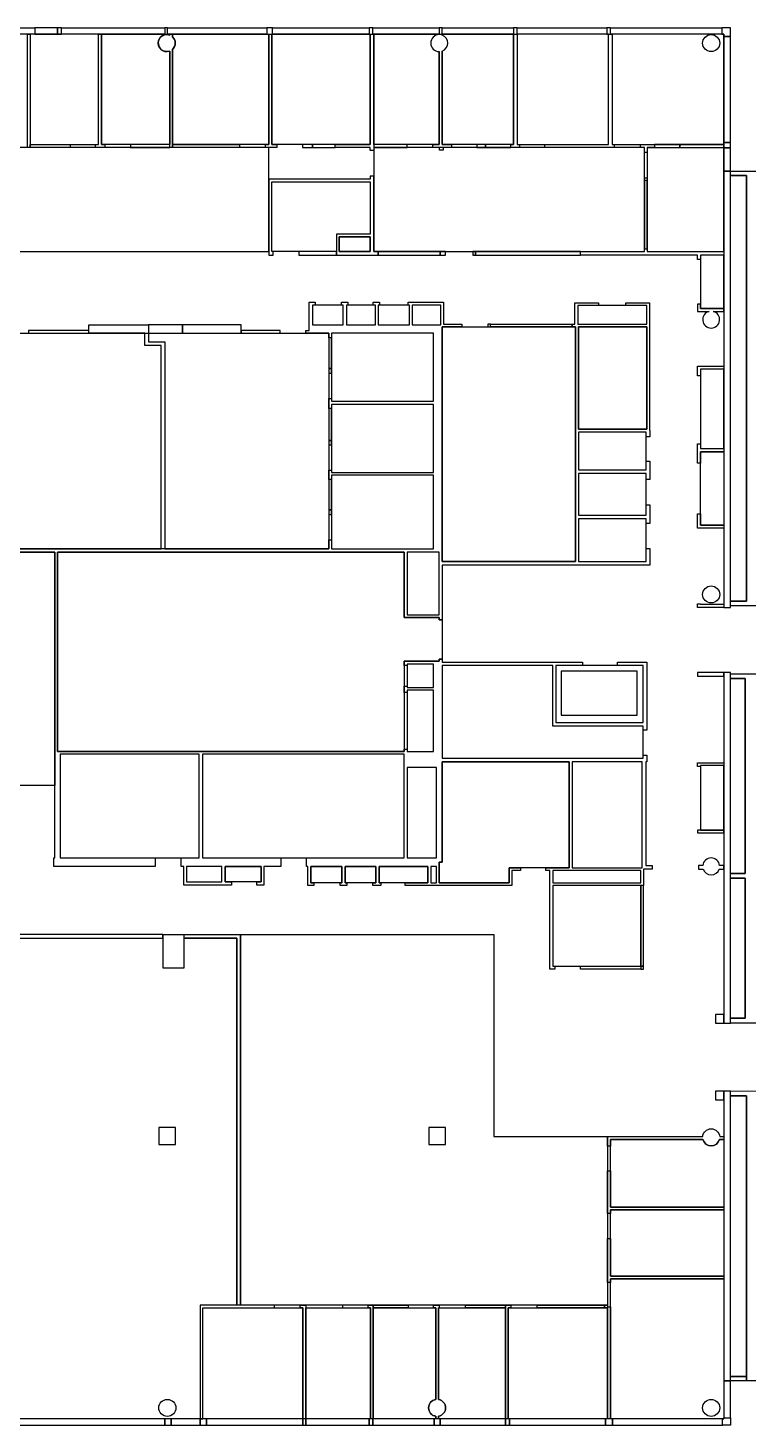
# Model space of a CAD drawing. Header units: centimetres. Extents: x -199 to 9291, y 1019 to 6927.
# Drawn here: x 2287 to 4863, y 1927 to 6927 of the extents above; entities that cross this region are included whole.
import ezdxf

# ---------------------------------------------------------------- set-up
doc = ezdxf.new("R2010")
doc.units = ezdxf.units.CM
doc.header["$MEASUREMENT"] = 0
for name, color, linetype in [('E15-343', 2, 'Continuous'), ('E15-344', 2, 'Continuous'), ('E15-345', 2, 'Continuous'), ('E15-348', 2, 'Continuous'), ('E15-349', 2, 'Continuous'), ('E15-350', 2, 'Continuous'), ('E15-351', 2, 'Continuous'), ('E15-352', 2, 'Continuous'), ('E15-353', 2, 'Continuous'), ('E15-354', 2, 'Continuous'), ('E15-355', 2, 'Continuous'), ('E15-358', 2, 'Continuous'), ('E15-368', 2, 'Continuous'), ('Elevators_Secondary', 2, 'Continuous'), ('Labs', 1, 'Continuous'), ('Meeting rooms', 1, 'Continuous'), ('Offices', 1, 'Continuous'), ('Stairs', 2, 'Continuous'), ('Void', 7, 'Continuous'), ('Walls', 6, 'Continuous')]:
    doc.layers.add(name, color=color, linetype=linetype)

msp = doc.modelspace()

# ---------------------------------------------------------------- linework, layer by layer
at = {"layer": 'E15-343'}
msp.add_lwpolyline([(4222.8, 3921.2), (4139.9, 3921.2), (4048.8, 3921.2), (4008.2, 3921.2), (4008.2, 3867.6), (3757.8, 3867.6), (3757.8, 3940.7), (3769.2, 3940.7), (3769.2, 4300), (4222.8, 4300)], close=True, dxfattribs=at)
at = {"layer": 'E15-344'}
msp.add_lwpolyline([(4360.9, 2958.8), (4360.9, 2355.7), (3047.5, 2355.7), (3047.5, 3682.2), (3953.6, 3682.2), (3953.6, 2958.8)], close=True, dxfattribs=at)
at = {"layer": 'E15-345'}
msp.add_lwpolyline([(4479.6, 3857.8), (4164.2, 3857.8), (4164.2, 3568.4), (4479.6, 3568.4)], close=True, dxfattribs=at)
at = {"layer": 'E15-348'}
msp.add_lwpolyline([(4777.1, 2706.9), (4370.7, 2706.9), (4370.7, 2924.7), (4370.7, 2949.1), (4701.7, 2949.1, 0.782342), (4760.9, 2949.1), (4777.1, 2949.1)], format="xyb", close=True, dxfattribs=at)
at = {"layer": 'E15-349'}
msp.add_lwpolyline([(4777.1, 2463), (4777.1, 2459.8), (4370.7, 2459.8), (4370.7, 2697.1), (4777.1, 2697.1), (4777.1, 2693.9)], close=True, dxfattribs=at)
at = {"layer": 'E15-350'}
msp.add_lwpolyline([(4777.1, 1952.6), (4777.1, 1949.3), (4772.2, 1949.3), (4378.8, 1949.3), (4370.7, 1949.3), (4370.7, 2349.2), (4370.7, 2450), (4777.1, 2450), (4777.1, 2448.4)], close=True, dxfattribs=at)
at = {"layer": 'E15-351'}
msp.add_lwpolyline([(4360.9, 1949.3), (4352.8, 1949.3), (4009.8, 1949.3), (4004.9, 1949.3), (4004.9, 2346), (4109, 2346), (4349.6, 2346), (4360.9, 2346)], close=True, dxfattribs=at)
at = {"layer": 'E15-352'}
msp.add_lwpolyline([(3995.2, 1949.3), (3761.1, 1949.3), (3756.2, 1949.3), (3756.2, 1958.2, 0.8256), (3756.2, 2018), (3756.2, 2346), (3995.2, 2346)], format="xyb", close=True, dxfattribs=at)
at = {"layer": 'E15-353'}
msp.add_lwpolyline([(3746.5, 2018.3, 0.876862), (3746.5, 1957.9), (3746.5, 1949.3), (3740, 1949.3), (3522.1, 1949.3), (3522.1, 2346), (3746.5, 2346)], format="xyb", close=True, dxfattribs=at)
at = {"layer": 'E15-354'}
msp.add_lwpolyline([(3512.4, 1949.3), (3507.5, 1949.3), (3281.5, 1949.3), (3281.5, 2346), (3512.4, 2346)], close=True, dxfattribs=at)
at = {"layer": 'E15-355'}
msp.add_lwpolyline([(3270.2, 1949.3), (2925.5, 1949.3), (2912.5, 1949.3), (2912.5, 2346), (3169.4, 2346), (3270.2, 2346)], close=True, dxfattribs=at)
at = {"layer": 'E15-358'}
msp.add_lwpolyline([(2402.1, 3957), (2899.5, 3957), (2899.5, 4327.6), (2402.1, 4327.6)], close=True, dxfattribs=at)
at = {"layer": 'E15-368'}
msp.add_lwpolyline([(2187.5, 2357.4), (1818.5, 2357.4), (1818.5, 2355.7), (1693.3, 2355.7), (1693.3, 3669.2), (2769.5, 3669.2), (2769.5, 3563.6), (2845.9, 3563.6), (2845.9, 3669.2), (3034.5, 3669.2), (3034.5, 2355.7), (2902.8, 2355.7), (2902.8, 1949.3), (2187.5, 1949.3)], close=True, dxfattribs=at)
at = {"layer": 'Elevators_Secondary'}
msp.add_lwpolyline([(4466.6, 4625.1), (4195.1, 4625.1), (4195.1, 4467.4), (4466.6, 4467.4)], close=True, dxfattribs=at)
at = {"layer": 'Labs'}
for points in [[(2042.8, 6127.1), (3148.2, 6127.1), (3148.2, 6499.4), (2042.8, 6499.4)], [(2176.1, 5834.5), (3362.8, 5834.5), (3362.8, 5062.4), (2176.1, 5062.4)], [(2910.9, 3957), (3632.7, 3957), (3632.7, 4327.6), (2910.9, 4327.6)]]:
    msp.add_lwpolyline(points, close=True, dxfattribs=at)
at = {"layer": 'Meeting rooms'}
for points in [[(4245.5, 5016.9), (3769.2, 5016.9), (3769.2, 5857.3), (3839.1, 5857.3), (3931.8, 5857.3), (3941.5, 5857.3), (4234.1, 5857.3), (4245.5, 5857.3)], [(2382.6, 4215.4), (2187.5, 4215.4), (1919.3, 4215.4), (1919.3, 4291.8), (1901.4, 4291.8), (1810.4, 4291.8), (1800.6, 4291.8), (1800.6, 5051), (2382.6, 5051)], [(3769.2, 4667.3), (3757.8, 4667.3), (3757.8, 4660.8), (3632.7, 4660.8), (3632.7, 4644.6), (3632.7, 4571.4), (3632.7, 4548.7), (3632.7, 4345.5), (3632.7, 4337.4), (2392.3, 4337.4), (2392.3, 5051), (3632.7, 5051), (3632.7, 4816.9), (3757.8, 4816.9), (3757.8, 4808.8), (3769.2, 4808.8)]]:
    msp.add_lwpolyline(points, close=True, dxfattribs=at)
at = {"layer": 'Offices'}
for points in [[(2294.8, 6509.2), (2538.6, 6509.2), (2538.6, 6904.2), (2294.8, 6904.2)], [(3510.8, 6509.2), (3385.6, 6509.2), (3304.3, 6509.2), (3268.5, 6509.2), (3159.6, 6509.2), (3159.6, 6904.2), (3161.3, 6904.2), (3507.5, 6904.2), (3510.8, 6904.2)], [(4364.2, 6904.2), (4037.5, 6904.2), (4037.5, 6509.2), (4364.2, 6509.2)], [(4777.1, 6904.2), (4377.2, 6904.2), (4377.2, 6509.2), (4777.1, 6509.2)], [(3523.8, 6127.1), (4492.6, 6127.1), (4492.6, 6499.4), (3523.8, 6499.4)], [(4777.1, 6497.8), (4502.4, 6497.8), (4502.4, 6127.1), (4777.1, 6127.1)], [(3510.8, 6188.9), (3390.5, 6188.9), (3390.5, 6127.1), (3255.5, 6127.1), (3164.5, 6127.1), (3159.6, 6127.1), (3159.6, 6375.9), (3510.8, 6375.9)], [(3738.3, 5834.5), (3372.6, 5834.5), (3372.6, 5590.7), (3738.3, 5590.7)], [(3738.3, 5579.3), (3372.6, 5579.3), (3372.6, 5335.5), (3738.3, 5335.5)], [(3738.3, 5325.7), (3372.6, 5325.7), (3372.6, 5062.4), (3738.3, 5062.4)]]:
    msp.add_lwpolyline(points, close=True, dxfattribs=at)
for points in [[(2793.9, 6509.2), (2561.4, 6509.2), (2550, 6509.2), (2550, 6904.2), (2776, 6904.2), (2783.3, 6903.4, 1.194289), (2793.9, 6844.3)], [(3148.2, 6509.2), (2803.6, 6509.2), (2803.6, 6850.2, 0.447801), (2803.6, 6895.7), (2803.6, 6904.2), (3141.7, 6904.2), (3148.2, 6904.2)], [(3757.8, 6509.2), (3735.1, 6509.2), (3644.1, 6509.2), (3523.8, 6509.2), (3523.8, 6904.2), (3757.8, 6904.2), (3757.8, 6903.2, 0.977133), (3757.8, 6842.3)], [(4024.4, 6509.2), (4014.7, 6509.2), (3923.7, 6509.2), (3892.8, 6509.2), (3801.7, 6509.2), (3769.2, 6509.2), (3769.2, 6844.2, 0.693717), (3769.2, 6901.3), (3769.2, 6904.2), (4024.4, 6904.2)]]:
    msp.add_lwpolyline(points, format="xyb", close=True, dxfattribs=at)
at = {"layer": 'Stairs'}
msp.add_lwpolyline([(4164.2, 4644.6), (3769.2, 4644.6), (3769.2, 4313), (4487.7, 4313), (4487.7, 4428.4), (4164.2, 4428.4)], close=True, dxfattribs=at)
at = {"layer": 'Void'}
for points in [[(4857.6, 4875.4), (4799.9, 4875.4), (4799.9, 6398.6), (4857.6, 6398.6)], [(3400.2, 6179.2), (3510.8, 6179.2), (3510.8, 6127.1), (3400.2, 6127.1)], [(3661.9, 5863.8), (3764.4, 5863.8), (3764.4, 5935.3), (3661.9, 5935.3)], [(4500.7, 5857.3), (4256.9, 5857.3), (4256.9, 5491.5), (4500.7, 5491.5)], [(3757.8, 5051), (3644.1, 5051), (3644.1, 4826.7), (3757.8, 4826.7)], [(3757.8, 5051), (3644.1, 5051), (3644.1, 4826.7), (3757.8, 4826.7)], [(4487.7, 4644.6), (4175.6, 4644.6), (4175.6, 4441.4), (4487.7, 4441.4)], [(4853.5, 3900.1), (4799.9, 3900.1), (4799.9, 4599.1), (4853.5, 4599.1)], [(4234.1, 3921.2), (4484.5, 3921.2), (4484.5, 4300), (4234.1, 4300)], [(2980.8, 3926.1), (2854, 3926.1), (2854, 3870.8), (2980.8, 3870.8)], [(4853.5, 3382.3), (4799.9, 3382.3), (4799.9, 3883.8), (4853.5, 3883.8)], [(4857.6, 2100.5), (4799.9, 2100.5), (4799.9, 3105.1), (4857.6, 3105.1)]]:
    msp.add_lwpolyline(points, close=True, dxfattribs=at)
at = {"layer": 'Void', "color": 6}
for points in [[(4692.6, 5922.3), (4777.1, 5922.3), (4777.1, 6114.1), (4692.6, 6114.1)], [(3414.8, 5935.3), (3304.3, 5935.3), (3304.3, 5863.8), (3414.8, 5863.8)], [(3530.3, 5935.3), (3426.2, 5935.3), (3426.2, 5863.8), (3530.3, 5863.8)], [(3652.2, 5935.3), (3540, 5935.3), (3540, 5863.8), (3652.2, 5863.8)], [(4500.7, 5933.7), (4253.7, 5933.7), (4253.7, 5867), (4500.7, 5867)], [(4692.6, 5421.6), (4777.1, 5421.6), (4777.1, 5706.1), (4692.6, 5706.1)], [(4499.1, 5480.1), (4256.9, 5480.1), (4256.9, 5345.2), (4499.1, 5345.2)], [(4692.6, 5410.2), (4777.1, 5410.2), (4777.1, 5146.9), (4692.6, 5146.9)], [(4499.1, 5332.2), (4256.9, 5332.2), (4256.9, 5182.7), (4499.1, 5182.7)], [(4499.1, 5169.7), (4256.9, 5169.7), (4256.9, 5016.9), (4499.1, 5016.9)], [(3738.3, 4649.5), (3644.1, 4649.5), (3644.1, 4566.6), (3738.3, 4566.6)], [(3738.3, 4556.8), (3644.1, 4556.8), (3644.1, 4337.4), (3738.3, 4337.4)], [(4777.1, 4287), (4692.6, 4287), (4692.6, 4056.1), (4777.1, 4056.1)], [(3120.6, 3870.8), (3106, 3870.8), (3014.9, 3870.8), (2992.2, 3870.8), (2992.2, 3926.1), (3120.6, 3926.1)], [(3410, 3867.6), (3309.2, 3867.6), (3299.4, 3867.6), (3299.4, 3926.1), (3410, 3926.1)], [(3531.9, 3867.6), (3421.3, 3867.6), (3421.3, 3926.1), (3531.9, 3926.1)], [(3717.2, 3867.6), (3635.9, 3867.6), (3543.3, 3867.6), (3543.3, 3926.1), (3717.2, 3926.1)]]:
    msp.add_lwpolyline(points, close=True, dxfattribs=at)
at = {"layer": 'Walls'}
for points in [[(2039.6, 6926.9), (2311.1, 6926.9), (2311.1, 6904.2), (2039.6, 6904.2)], [(2294.8, 6499.4), (2285.1, 6499.4), (2285.1, 6904.2), (2294.8, 6904.2)], [(2311.1, 6904.2), (2392.3, 6904.2), (2392.3, 6926.9), (2311.1, 6926.9)], [(2407, 6926.9), (2392.3, 6926.9), (2392.3, 6904.2), (2407, 6904.2)], [(2407, 6926.9), (2776, 6926.9), (2776, 6904.2), (2407, 6904.2)], [(2528.9, 6499.4), (2528.9, 6509.2), (2538.6, 6509.2), (2538.6, 6904.2), (2550, 6904.2), (2550, 6509.2), (2561.4, 6509.2), (2561.4, 6499.4)], [(2785.7, 6926.9), (2776, 6926.9), (2776, 6904.2), (2785.7, 6904.2)], [(2785.7, 6926.9), (3141.7, 6926.9), (3141.7, 6904.2), (2785.7, 6904.2)], [(3136.9, 6499.4), (3136.9, 6509.2), (3148.2, 6509.2), (3148.2, 6904.2), (3159.6, 6904.2), (3159.6, 6509.2), (3177.5, 6509.2), (3177.5, 6499.4)], [(3161.3, 6926.9), (3141.7, 6926.9), (3141.7, 6904.2), (3161.3, 6904.2)], [(3161.3, 6926.9), (3507.5, 6926.9), (3507.5, 6904.2), (3161.3, 6904.2)], [(3523.8, 6488), (3510.8, 6488), (3510.8, 6499.4), (3385.6, 6499.4), (3385.6, 6509.2), (3510.8, 6509.2), (3510.8, 6904.2), (3523.8, 6904.2)], [(3520.5, 6926.9), (3507.5, 6926.9), (3507.5, 6904.2), (3520.5, 6904.2)], [(3520.5, 6926.9), (3757.8, 6926.9), (3757.8, 6904.2), (3520.5, 6904.2)], [(3769.2, 6926.9), (3757.8, 6926.9), (3757.8, 6904.2), (3769.2, 6904.2)], [(3769.2, 6926.9), (4024.4, 6926.9), (4024.4, 6904.2), (3769.2, 6904.2)], [(4014.7, 6499.4), (4014.7, 6509.2), (4024.4, 6509.2), (4024.4, 6904.2), (4037.5, 6904.2), (4037.5, 6509.2), (4045.6, 6509.2), (4045.6, 6499.4)], [(4037.5, 6926.9), (4024.4, 6926.9), (4024.4, 6904.2), (4037.5, 6904.2)], [(4037.5, 6926.9), (4357.7, 6926.9), (4357.7, 6904.2), (4037.5, 6904.2)], [(4136.6, 6499.4), (4136.6, 6509.2), (4364.2, 6509.2), (4364.2, 6904.2), (4377.2, 6904.2), (4377.2, 6509.2), (4383.7, 6509.2), (4383.7, 6499.4)], [(4357.7, 6904.2), (4370.7, 6904.2), (4370.7, 6926.9), (4357.7, 6926.9)], [(4370.7, 6926.9), (4769, 6926.9), (4769, 6904.2), (4370.7, 6904.2)], [(4769, 6904.2), (4777.1, 6904.2), (4777.1, 6896), (4799.9, 6896), (4799.9, 6926.9), (4769, 6926.9)], [(4799.9, 6896), (4777.1, 6896), (4777.1, 6517.3), (4799.9, 6517.3)], [(2294.8, 6509.2), (2437.9, 6509.2), (2437.9, 6499.4), (2294.8, 6499.4)], [(2654.1, 6499.4), (2793.9, 6499.4), (2793.9, 6509.2), (2654.1, 6509.2)], [(2803.6, 6509.2), (3044.2, 6509.2), (3044.2, 6499.4), (2803.6, 6499.4)], [(3268.5, 6499.4), (3304.3, 6499.4), (3304.3, 6509.2), (3268.5, 6509.2)], [(3304.3, 6499.4), (3385.6, 6499.4), (3385.6, 6509.2), (3304.3, 6509.2)], [(3523.8, 6499.4), (3644.1, 6499.4), (3644.1, 6509.2), (3523.8, 6509.2)], [(3892.8, 6499.4), (3923.7, 6499.4), (3923.7, 6509.2), (3892.8, 6509.2)], [(3923.7, 6499.4), (4014.7, 6499.4), (4014.7, 6509.2), (3923.7, 6509.2)], [(4478, 6499.4), (4478, 6509.2), (4528.4, 6509.2), (4528.4, 6499.4), (4502.4, 6499.4), (4502.4, 6481.5), (4492.6, 6481.5), (4492.6, 6499.4)], [(4528.4, 6499.4), (4619.4, 6499.4), (4619.4, 6509.2), (4528.4, 6509.2)], [(4619.4, 6499.4), (4777.1, 6499.4), (4777.1, 6509.2), (4619.4, 6509.2)], [(4799.9, 6517.3), (4777.1, 6517.3), (4777.1, 6497.8), (4799.9, 6497.8)], [(4799.9, 6497.8), (4777.1, 6497.8), (4777.1, 6414.9), (4799.9, 6414.9)], [(4799.9, 6414.9), (4777.1, 6414.9), (4777.1, 4852.7), (4799.9, 4852.7)], [(3148.2, 6114.1), (3164.5, 6114.1), (3164.5, 6127.1), (3159.6, 6127.1), (3159.6, 6375.9), (3510.8, 6375.9), (3510.8, 6188.9), (3390.5, 6188.9), (3390.5, 6114.1), (3540, 6114.1), (3540, 6127.1), (3523.8, 6127.1), (3523.8, 6397), (3510.8, 6397), (3510.8, 6385.6), (3148.2, 6385.6)], [(4492.6, 6380.7), (4492.6, 6390.5), (4502.4, 6390.5), (4502.4, 6380.7)], [(4502.4, 6380.7), (4492.6, 6380.7), (4492.6, 6136.9), (4502.4, 6136.9)], [(3400.2, 6127.1), (3510.8, 6127.1), (3510.8, 6179.2), (3400.2, 6179.2)], [(3390.5, 6127.1), (3255.5, 6127.1), (3255.5, 6114.1), (3390.5, 6114.1)], [(3761.1, 6127.1), (3540, 6127.1), (3540, 6114.1), (3761.1, 6114.1)], [(3761.1, 6114.1), (3780.6, 6114.1), (3780.6, 6127.1), (3761.1, 6127.1)], [(3878.1, 6114.1), (3887.9, 6114.1), (3887.9, 6127.1), (3878.1, 6127.1)], [(3887.9, 6114.1), (4263.4, 6114.1), (4263.4, 6127.1), (3887.9, 6127.1)], [(4263.4, 6114.1), (4263.4, 6127.1), (4492.6, 6127.1), (4492.6, 6136.9), (4502.4, 6136.9), (4502.4, 6127.1), (4777.1, 6127.1), (4777.1, 6114.1), (4692.6, 6114.1), (4692.6, 6097.9), (4682.8, 6097.9), (4682.8, 6114.1)], [(3661.9, 5863.8), (3764.4, 5863.8), (3764.4, 5935.3), (3661.9, 5935.3)], [(2839.4, 5863.8), (2717.5, 5863.8), (2717.5, 5834.5), (2839.4, 5834.5)], [(2839.4, 5834.5), (3049.1, 5834.5), (3049.1, 5863.8), (2839.4, 5863.8)], [(3931.8, 5857.3), (3941.5, 5857.3), (3941.5, 5867), (3931.8, 5867)], [(3941.5, 5867), (4234.1, 5867), (4234.1, 5857.3), (3941.5, 5857.3)], [(4256.9, 5857.3), (4500.7, 5857.3), (4500.7, 5491.5), (4256.9, 5491.5)], [(2504.5, 5844.3), (2288.3, 5844.3), (2288.3, 5834.5), (2504.5, 5834.5)], [(3188.9, 5844.3), (3049.1, 5844.3), (3049.1, 5834.5), (3188.9, 5834.5)], [(3372.6, 5818.3), (3362.8, 5818.3), (3362.8, 5707.7), (3372.6, 5707.7)], [(3362.8, 5691.5), (3372.6, 5691.5), (3372.6, 5707.7), (3362.8, 5707.7)], [(4682.8, 5681.7), (4682.8, 5715.9), (4777.1, 5715.9), (4777.1, 5706.1), (4692.6, 5706.1), (4692.6, 5681.7)], [(3372.6, 5564.7), (3362.8, 5564.7), (3362.8, 5450.9), (3372.6, 5450.9)], [(3362.8, 5434.6), (3372.6, 5434.6), (3372.6, 5450.9), (3362.8, 5450.9)], [(4682.8, 5437.9), (4692.6, 5437.9), (4692.6, 5421.6), (4777.1, 5421.6), (4777.1, 5410.2), (4692.6, 5410.2), (4692.6, 5369.6), (4682.8, 5369.6)], [(3372.6, 5311.1), (3362.8, 5311.1), (3362.8, 5202.2), (3372.6, 5202.2)], [(3362.8, 5185.9), (3372.6, 5185.9), (3372.6, 5202.2), (3362.8, 5202.2)], [(4682.8, 5187.5), (4692.6, 5187.5), (4692.6, 5146.9), (4777.1, 5146.9), (4777.1, 5137.1), (4682.8, 5137.1)], [(4682.8, 4865.7), (4692.6, 4865.7), (4692.6, 4864), (4777.1, 4864), (4777.1, 4852.7), (4682.8, 4852.7)], [(4682.8, 4607.2), (4777.1, 4607.2), (4777.1, 4620.2), (4682.8, 4620.2)], [(4799.9, 4620.2), (4777.1, 4620.2), (4777.1, 3365.2), (4799.9, 3365.2)], [(3644.1, 3957), (3748.1, 3957), (3748.1, 4280.2), (3644.1, 4280.2)], [(4234.1, 3921.2), (4484.5, 3921.2), (4484.5, 4300), (4234.1, 4300)], [(4682.8, 4283.7), (4682.8, 4296.7), (4777.1, 4296.7), (4777.1, 4287), (4692.6, 4287), (4692.6, 4283.7)], [(4682.8, 4046.4), (4777.1, 4046.4), (4777.1, 4056.1), (4682.8, 4056.1)], [(2854, 3870.8), (2980.8, 3870.8), (2980.8, 3926.1), (2854, 3926.1)], [(3728.6, 3867.6), (3748.1, 3867.6), (3748.1, 3926.1), (3728.6, 3926.1)], [(4479.6, 3911.4), (4164.2, 3911.4), (4164.2, 3867.6), (4479.6, 3867.6)], [(4479.6, 3568.4), (4489.4, 3568.4), (4489.4, 3857.8), (4479.6, 3857.8)], [(2769.5, 3682.2), (1968.1, 3682.2), (1968.1, 3669.2), (2769.5, 3669.2)], [(2769.5, 3563.6), (2845.9, 3563.6), (2845.9, 3680.6), (2769.5, 3680.6)], [(3047.5, 2355.7), (3034.5, 2355.7), (3034.5, 3669.2), (2845.9, 3669.2), (2845.9, 3682.2), (3047.5, 3682.2)], [(4263.4, 3568.4), (4479.6, 3568.4), (4479.6, 3558.7), (4263.4, 3558.7)], [(4479.6, 3558.7), (4489.4, 3558.7), (4489.4, 3568.4), (4479.6, 3568.4)], [(4746.2, 3365.2), (4777.1, 3365.2), (4777.1, 3396.1), (4746.2, 3396.1)], [(4746.2, 3090.5), (4777.1, 3090.5), (4777.1, 3121.4), (4746.2, 3121.4)], [(4799.9, 3121.4), (4777.1, 3121.4), (4777.1, 2084.3), (4799.9, 2084.3)], [(2754.9, 2931.2), (2815, 2931.2), (2815, 2991.4), (2754.9, 2991.4)], [(3720.5, 2931.2), (3780.6, 2931.2), (3780.6, 2991.4), (3720.5, 2991.4)], [(4360.9, 2836.9), (4370.7, 2836.9), (4370.7, 2706.9), (4777.1, 2706.9), (4777.1, 2697.1), (4370.7, 2697.1), (4370.7, 2684.1), (4360.9, 2684.1)], [(4360.9, 2594.7), (4370.7, 2594.7), (4370.7, 2459.8), (4777.1, 2459.8), (4777.1, 2450), (4370.7, 2450), (4370.7, 2437), (4360.9, 2437)], [(3169.4, 2355.7), (2902.8, 2355.7), (2902.8, 1949.3), (2912.5, 1949.3), (2912.5, 2346), (3169.4, 2346)], [(3260.4, 2346), (3260.4, 2355.7), (3281.5, 2355.7), (3281.5, 1949.3), (3270.2, 1949.3), (3270.2, 2346)], [(3413.2, 2355.7), (3281.5, 2355.7), (3281.5, 2346), (3413.2, 2346)], [(3504.3, 2346), (3504.3, 2355.7), (3522.1, 2355.7), (3522.1, 1949.3), (3512.4, 1949.3), (3512.4, 2346)], [(3522.1, 2355.7), (3647.3, 2355.7), (3647.3, 2346), (3522.1, 2346)], [(3852.1, 2355.7), (3995.2, 2355.7), (3995.2, 2346), (3852.1, 2346)], [(3995.2, 1949.3), (3995.2, 2355.7), (4014.7, 2355.7), (4014.7, 2346), (4004.9, 2346), (4004.9, 1949.3)], [(4109, 2355.7), (4349.6, 2355.7), (4349.6, 2346), (4109, 2346)], [(4360.9, 1949.3), (4360.9, 2346), (4349.6, 2346), (4349.6, 2355.7), (4360.9, 2355.7), (4360.9, 2349.2), (4370.7, 2349.2), (4370.7, 1949.3)], [(4857.6, 2084.3), (4799.9, 2084.3), (4799.9, 2100.5), (4857.6, 2100.5)], [(4799.9, 2084.3), (4777.1, 2084.3), (4777.1, 1952.6), (4799.9, 1952.6)], [(4772.2, 1949.3), (4777.1, 1949.3), (4777.1, 1952.6), (4799.9, 1952.6), (4799.9, 1926.6), (4772.2, 1926.6)], [(2776, 1949.3), (1823.4, 1949.3), (1823.4, 1926.6), (2776, 1926.6)], [(2798.7, 1949.3), (2776, 1949.3), (2776, 1926.6), (2798.7, 1926.6)], [(2902.8, 1949.3), (2798.7, 1949.3), (2798.7, 1926.6), (2902.8, 1926.6)], [(2925.5, 1949.3), (2902.8, 1949.3), (2902.8, 1926.6), (2925.5, 1926.6)], [(3270.2, 1949.3), (2925.5, 1949.3), (2925.5, 1926.6), (3270.2, 1926.6)], [(3270.2, 1926.6), (3281.5, 1926.6), (3281.5, 1949.3), (3270.2, 1949.3)], [(3507.5, 1949.3), (3281.5, 1949.3), (3281.5, 1926.6), (3507.5, 1926.6)], [(3507.5, 1926.6), (3520.5, 1926.6), (3520.5, 1949.3), (3507.5, 1949.3)], [(3740, 1949.3), (3520.5, 1949.3), (3520.5, 1926.6), (3740, 1926.6)], [(3761.1, 1949.3), (3740, 1949.3), (3740, 1926.6), (3761.1, 1926.6)], [(3995.2, 1949.3), (3761.1, 1949.3), (3761.1, 1926.6), (3995.2, 1926.6)], [(4009.8, 1949.3), (3995.2, 1949.3), (3995.2, 1926.6), (4009.8, 1926.6)], [(4352.8, 1949.3), (4009.8, 1949.3), (4009.8, 1926.6), (4352.8, 1926.6)], [(4378.8, 1949.3), (4352.8, 1949.3), (4352.8, 1926.6), (4378.8, 1926.6)], [(4772.2, 1949.3), (4378.8, 1949.3), (4378.8, 1926.6), (4772.2, 1926.6)]]:
    msp.add_lwpolyline(points, close=True, dxfattribs=at)
for points in [[(2793.9, 6901.5), (2793.9, 6904.2), (2803.6, 6904.2), (2803.6, 6895.7, -0.447801), (2803.6, 6850.2), (2803.6, 6499.4), (2793.9, 6499.4), (2793.9, 6844.3, -1.434528)], [(4738.3, 5912.6), (4777.1, 5912.6), (4777.1, 5922.3), (4692.6, 5922.3), (4692.6, 5938.6), (4682.8, 5938.6), (4682.8, 5912.6), (4724.3, 5912.6, 8.56967)], [(4760.2, 3916.3), (4777.1, 3916.3), (4777.1, 3929.3), (4761.6, 3929.3, 0.897623), (4701, 3929.3), (4686.1, 3929.3), (4686.1, 3916.3), (4702.4, 3916.3, 0.71848)], [(4761.7, 2958.8), (4777.1, 2958.8), (4777.1, 2949.1), (4760.9, 2949.1, -0.782342), (4701.7, 2949.1), (4370.7, 2949.1), (4370.7, 2924.7), (4360.9, 2924.7), (4360.9, 2958.8), (4700.9, 2958.8, -0.923574)], [(3746.5, 1957.9, -0.876862), (3746.5, 2018.3), (3746.5, 2346), (3738.3, 2346), (3738.3, 2355.7), (3757.8, 2355.7), (3757.8, 2346), (3756.2, 2346), (3756.2, 2018, -0.8256), (3756.2, 1958.2), (3756.2, 1949.3), (3746.5, 1949.3)]]:
    msp.add_lwpolyline(points, format="xyb", close=True, dxfattribs=at)
for points in [[(3757.8, 6903.2), (3757.8, 6904.2), (3769.2, 6904.2), (3769.2, 6901.3)], [(3769.2, 6844.2), (3769.2, 6509.2), (3801.7, 6509.2), (3801.7, 6499.4), (3772.5, 6499.4), (3772.5, 6489.6), (3759.5, 6489.6), (3759.5, 6499.4), (3735.1, 6499.4), (3735.1, 6509.2), (3757.8, 6509.2), (3757.8, 6842.3)], [(5215.2, 4859.2), (4799.9, 4859.2), (4799.9, 4859.2), (4799.9, 4875.4), (4857.6, 4875.4), (4857.6, 6398.6), (4799.9, 6398.6), (4799.9, 6414.9), (5206.3, 6414.9)], [(2176.1, 5062.4), (2763, 5062.4), (2763, 5790.6), (2704.5, 5790.6), (2704.5, 5834.5), (2504.5, 5834.5), (2504.5, 5863.8), (2717.5, 5863.8), (2717.5, 5803.6), (2776, 5803.6), (2776, 5062.4), (3362.8, 5062.4), (3362.8, 5094.9), (3372.6, 5094.9), (3372.6, 5062.4), (3738.3, 5062.4), (3738.3, 5325.7), (3372.6, 5325.7), (3372.6, 5311.1), (3362.8, 5311.1), (3362.8, 5343.6), (3372.6, 5343.6), (3372.6, 5335.5), (3738.3, 5335.5), (3738.3, 5579.3), (3372.6, 5579.3), (3372.6, 5564.7), (3362.8, 5564.7), (3362.8, 5600.4), (3372.6, 5600.4), (3372.6, 5590.7), (3738.3, 5590.7), (3738.3, 5834.5), (3372.6, 5834.5), (3372.6, 5818.3), (3362.8, 5818.3), (3362.8, 5834.5), (3281.5, 5834.5), (3281.5, 5844.3), (3292.9, 5844.3), (3292.9, 5945.1), (3314.1, 5945.1), (3314.1, 5935.3), (3304.3, 5935.3), (3304.3, 5863.8), (3414.8, 5863.8), (3414.8, 5935.3), (3408.3, 5935.3), (3408.3, 5945.1), (3431.1, 5945.1), (3431.1, 5935.3), (3426.2, 5935.3), (3426.2, 5863.8), (3530.3, 5863.8), (3530.3, 5935.3), (3522.1, 5935.3), (3522.1, 5945.1), (3544.9, 5945.1), (3544.9, 5935.3), (3540, 5935.3), (3540, 5863.8), (3652.2, 5863.8), (3652.2, 5935.3), (3647.3, 5935.3), (3647.3, 5945.1), (3774.1, 5945.1), (3774.1, 5867), (3839.1, 5867), (3839.1, 5857.3), (3769.2, 5857.3), (3769.2, 5016.9), (4245.5, 5016.9), (4245.5, 5857.3), (4234.1, 5857.3), (4234.1, 5867), (4243.9, 5867), (4243.9, 5943.4), (4328.4, 5943.4), (4328.4, 5933.7), (4253.7, 5933.7), (4253.7, 5867), (4500.7, 5867), (4500.7, 5933.7), (4426, 5933.7), (4426, 5943.4), (4510.5, 5943.4), (4510.5, 5486.6), (4512.1, 5486.6), (4512.1, 5463.9), (4499.1, 5463.9), (4499.1, 5480.1), (4256.9, 5480.1), (4256.9, 5345.2), (4499.1, 5345.2), (4499.1, 5376.1), (4512.1, 5376.1), (4512.1, 5311.1), (4499.1, 5311.1), (4499.1, 5332.2), (4256.9, 5332.2), (4256.9, 5182.7), (4499.1, 5182.7), (4499.1, 5220.1), (4512.1, 5220.1), (4512.1, 5153.4), (4499.1, 5153.4), (4499.1, 5169.7), (4256.9, 5169.7), (4256.9, 5016.9), (4499.1, 5016.9), (4499.1, 5064), (4512.1, 5064), (4512.1, 5003.8), (3769.2, 5003.8), (3769.2, 4808.8), (3757.8, 4808.8), (3757.8, 4816.9), (3632.7, 4816.9), (3632.7, 5051), (2392.3, 5051), (2392.3, 4337.4), (3632.7, 4337.4), (3632.7, 4345.5), (3644.1, 4345.5), (3644.1, 4337.4), (3738.3, 4337.4), (3738.3, 4556.8), (3644.1, 4556.8), (3644.1, 4548.7), (3632.7, 4548.7), (3632.7, 4571.4), (3644.1, 4571.4), (3644.1, 4566.6), (3738.3, 4566.6), (3738.3, 4649.5), (3644.1, 4649.5), (3644.1, 4644.6), (3632.7, 4644.6), (3632.7, 4660.8), (3757.8, 4660.8), (3757.8, 4667.3), (3769.2, 4667.3), (3769.2, 4657.6), (4271.5, 4657.6), (4271.5, 4644.6), (4175.6, 4644.6), (4175.6, 4441.4), (4487.7, 4441.4), (4487.7, 4644.6), (4396.7, 4644.6), (4396.7, 4657.6), (4500.7, 4657.6), (4500.7, 4413.8), (4487.7, 4413.8), (4487.7, 4428.4), (4164.2, 4428.4), (4164.2, 4644.6), (3769.2, 4644.6), (3769.2, 4313), (4487.7, 4313), (4487.7, 4324.3), (4500.7, 4324.3), (4500.7, 4300), (4497.5, 4300), (4497.5, 3929.3), (4520.3, 3929.3), (4520.3, 3916.3), (4489.4, 3916.3), (4489.4, 3857.8), (4164.2, 3857.8), (4164.2, 3568.4), (4172.4, 3568.4), (4172.4, 3558.7), (4154.5, 3558.7), (4154.5, 3911.4), (4139.9, 3911.4), (4139.9, 3921.2), (4222.8, 3921.2), (4222.8, 4300), (3769.2, 4300), (3769.2, 3940.7), (3757.8, 3940.7), (3757.8, 3867.6), (4008.2, 3867.6), (4008.2, 3921.2), (4048.8, 3921.2), (4048.8, 3911.4), (4017.9, 3911.4), (4017.9, 3857.8), (3635.9, 3857.8), (3635.9, 3867.6), (3717.2, 3867.6), (3717.2, 3926.1), (3543.3, 3926.1), (3543.3, 3867.6), (3549.8, 3867.6), (3549.8, 3857.8), (3520.5, 3857.8), (3520.5, 3867.6), (3531.9, 3867.6), (3531.9, 3926.1), (3421.3, 3926.1), (3421.3, 3867.6), (3427.9, 3867.6), (3427.9, 3857.8), (3403.5, 3857.8), (3403.5, 3867.6), (3410, 3867.6), (3410, 3926.1), (3299.4, 3926.1), (3299.4, 3867.6), (3309.2, 3867.6), (3309.2, 3857.8), (3288, 3857.8), (3288, 3926.1), (3283.2, 3926.1), (3283.2, 3957), (3632.7, 3957), (3632.7, 4327.6), (2910.9, 4327.6), (2910.9, 3957), (3192.1, 3957), (3192.1, 3926.1), (3130.4, 3926.1), (3130.4, 3859.4), (3106, 3859.4), (3106, 3870.8), (3120.6, 3870.8), (3120.6, 3926.1), (2992.2, 3926.1), (2992.2, 3870.8), (3014.9, 3870.8), (3014.9, 3859.4), (2844.3, 3859.4), (2844.3, 3926.1), (2834.5, 3926.1), (2834.5, 3957), (2899.5, 3957), (2899.5, 4327.6), (2402.1, 4327.6), (2402.1, 3957), (2741.8, 3957), (2741.8, 3926.1), (2379.3, 3926.1), (2379.3, 3957), (2382.6, 3957), (2382.6, 5051), (1800.6, 5051)], [(4934, 3365.2), (4799.9, 3365.2), (4799.9, 3382.3), (4853.5, 3382.3), (4853.5, 3883.8), (4799.9, 3883.8), (4799.9, 3900.1), (4853.5, 3900.1), (4853.5, 4599.1), (4799.9, 4599.1), (4799.9, 4615.3), (4921.8, 4615.3)], [(5206.3, 2084.3), (4857.6, 2084.3), (4857.6, 3105.1), (4799.9, 3105.1), (4799.9, 3122.2), (5222.5, 3121.4)]]:
    msp.add_lwpolyline(points, dxfattribs=at)
for centre in [(4731.3, 6872.6), (4731.3, 4899.4), (2785.4, 1988.1), (4731.3, 1988.1)]:
    msp.add_circle(centre, 30.5, dxfattribs=at)
for start, end in [(91.3253, 268.6747), (290.5006, 69.4994)]:
    msp.add_arc((3758.6, 6872.8), 30.5, start, end, dxfattribs=at)

doc.saveas('drawing.dxf')
